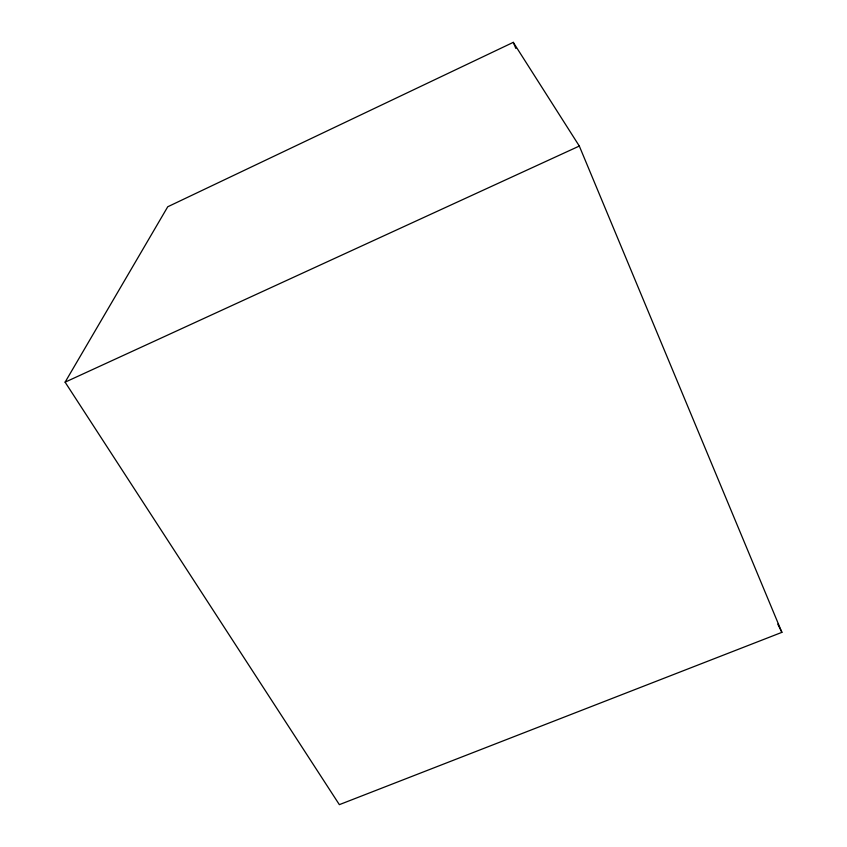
<?xml version="1.0" encoding="UTF-8"?>
<svg xmlns="http://www.w3.org/2000/svg" width="847" height="847" viewBox="0 0 847 847"><rect width="100%" height="100%" fill="white"/><g stroke="black" fill="none" stroke-linecap="round" stroke-linejoin="round"><path stroke-width="1.27" d="M65.103 382.166L167.738 206.774L513.282 42.35L579.316 146.055L781.897 632.349L339.361 804.65L65.103 382.166L579.316 146.055M777.758 624.101L781.897 632.349M513.282 42.35L515.855 48.438"/></g></svg>
